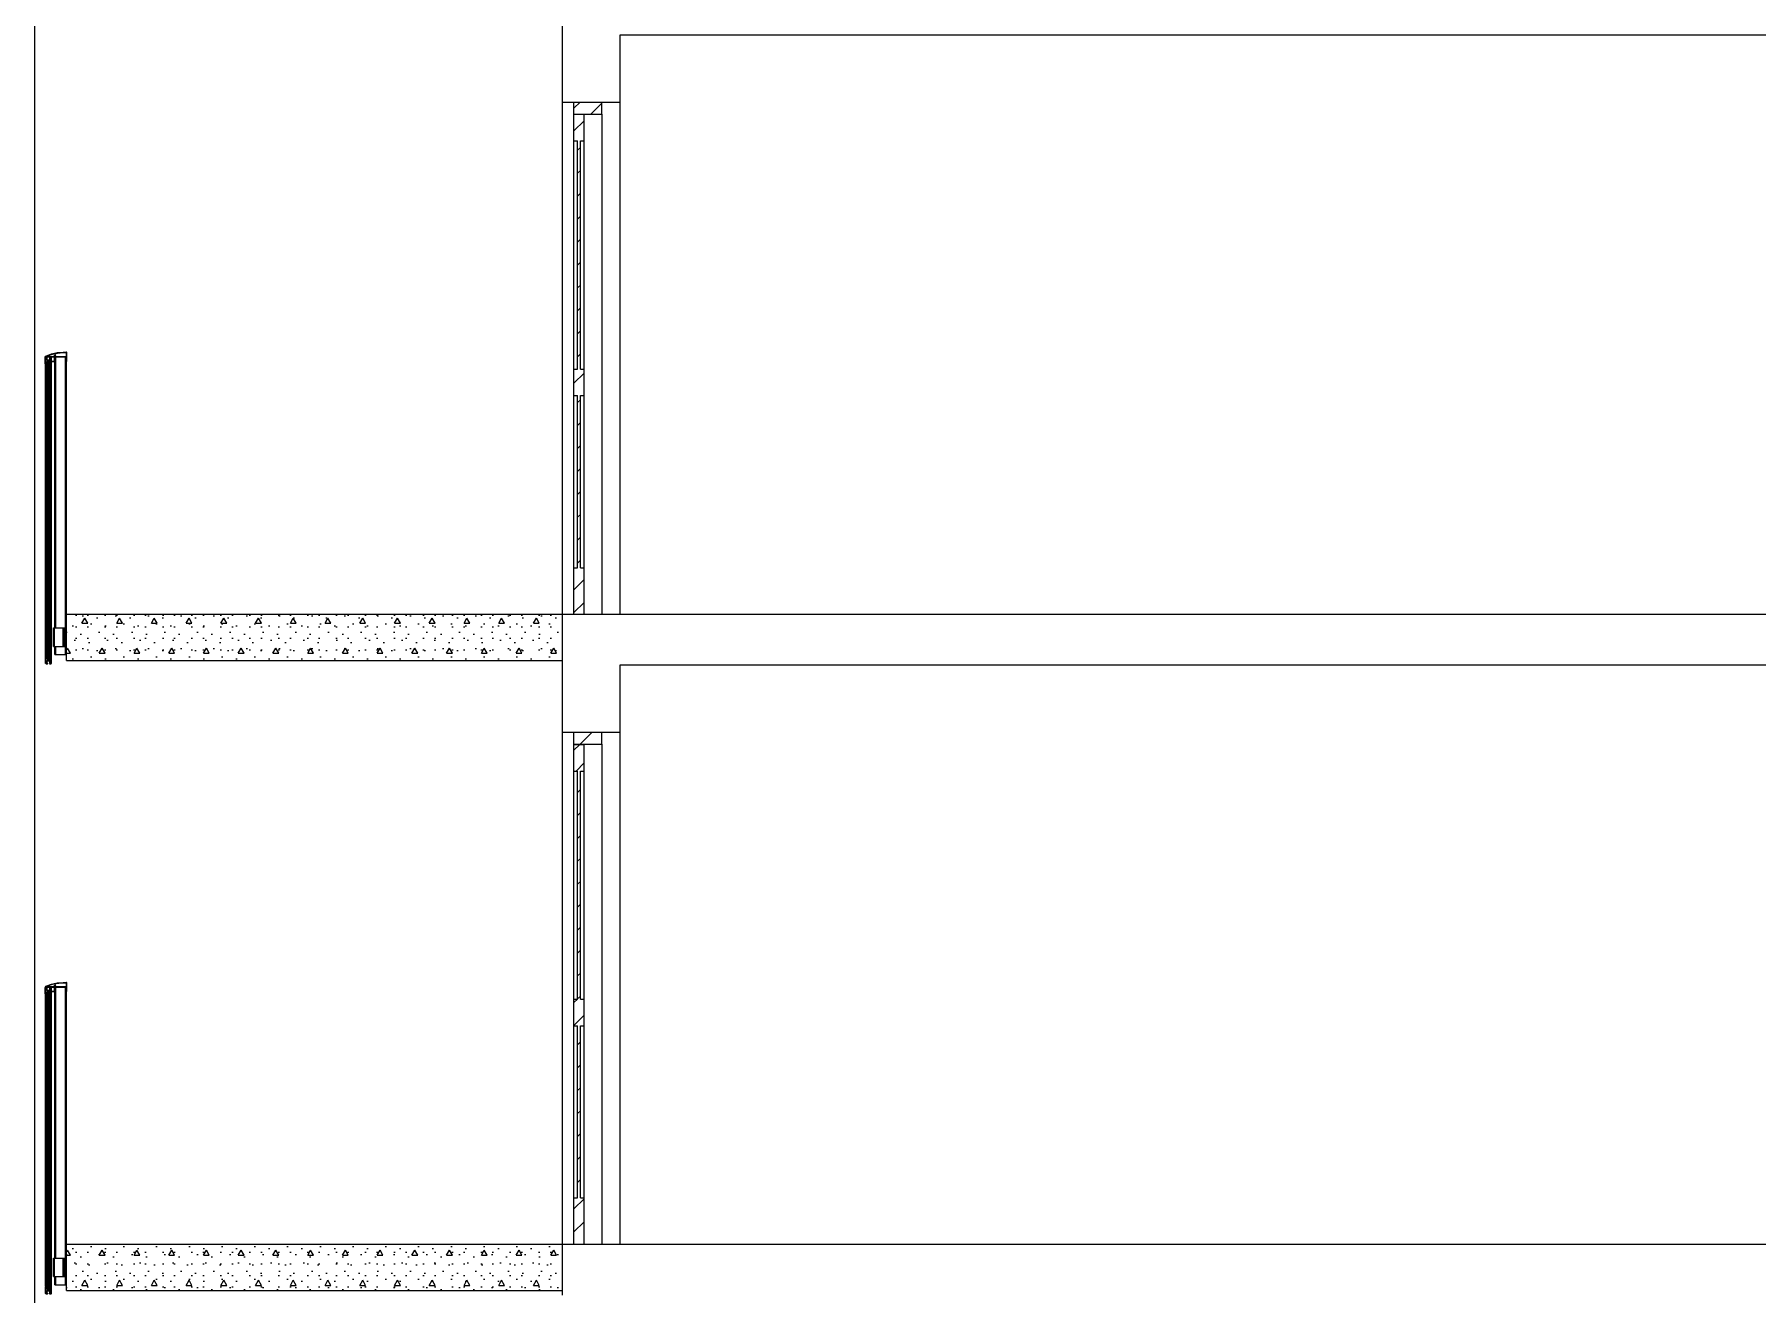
# Model space of a CAD drawing. Header units: millimetres. Extents: x 15 to 2176, y 3 to 641.
# Drawn here: x 670.2 to 819, y 307.3 to 416.1 of the extents above; entities that cross this region are included whole.
import ezdxf
from ezdxf.xclip import XClip

# ---------------------------------------------------------------- set-up
doc = ezdxf.new("R2010")
doc.units = ezdxf.units.MM
doc.header["$MEASUREMENT"] = 0
doc.header["$XCLIPFRAME"] = 0
for name, color, linetype in [('A--------P-', 7, 'Continuous'), ('A-01SC-----', 7, 'Continuous'), ('A-01SC-----Ytterväggar2', 7, 'Continuous'), ('A-01SF-----', 7, 'Continuous'), ('A-01SJ-----', 1, 'Continuous')]:
    doc.layers.add(name, color=color, linetype=linetype)
pattern_1 = [(0, (963.7575, 92.474), (0, 5.19615), [0.5, -2.5]), (0, (965.2575, 95.072), (0, 5.19615), [0.5, -2.5]), (60, (963.7575, 92.474), (-4.5, 2.598076), [0.5, -2.5]), (60, (966.7575, 92.474), (-4.5, 2.598076), [0.5, -2.5]), (120, (964.2575, 92.474), (4.5, 2.598076), [0.5, -2.5]), (120, (967.2575, 92.474), (4.5, 2.598076), [0.5, -2.5]), (0, (963.7575, 92.9741), (0, 1), [0, -1, 0, -1.5]), (45, (964.2575, 92.9741), (-0.7071068, 0.7071068), [0, -0.75, 0, -1.25])]
pattern_2 = [(45, (963.7575, 92.4741), (-0.9899495, 0.9899495), [])]

# ---------------------------------------------------------------- blocks, each defined once
blk = doc.blocks.new('Drawing_2_2', base_point=(803.38, 329.56))
at = {"layer": 'A-01SC-----', "linetype": 'Continuous'}
h = blk.add_hatch(dxfattribs=at)
h.set_pattern_fill('BRANDSÄKRARE_0002', color=256, style=0, pattern_type=2)
h.set_pattern_definition(pattern_2)
h.paths.add_polyline_path([(716.76, 409.23), (719.16, 409.23), (719.16, 410.27), (716.76, 410.27)])
h = blk.add_hatch(dxfattribs=at)
h.set_pattern_fill('BRANDSÄKRARE_0002', color=256, style=0, pattern_type=2)
h.set_pattern_definition(pattern_2)
h.paths.add_polyline_path([(716.76, 406.91), (717.64, 406.91), (717.64, 409.21), (716.76, 409.21)])
h = blk.add_hatch(dxfattribs=at)
h.set_pattern_fill('BRANDSÄKRARE_0002', color=256, style=0, pattern_type=2)
h.set_pattern_definition(pattern_2)
h.paths.add_polyline_path([(717.07, 387.22), (717.32, 387.22), (717.32, 406.91), (717.07, 406.91)])
h = blk.add_hatch(dxfattribs=at)
h.set_pattern_fill('BRANDSÄKRARE_0002', color=256, style=0, pattern_type=2)
h.set_pattern_definition(pattern_2)
h.paths.add_polyline_path([(716.76, 384.92), (717.64, 384.92), (717.64, 387.22), (716.76, 387.22)])
h = blk.add_hatch(dxfattribs=at)
h.set_pattern_fill('BRANDSÄKRARE_0002', color=256, style=0, pattern_type=2)
h.set_pattern_definition(pattern_2)
h.paths.add_polyline_path([(717.07, 370.07), (717.32, 370.07), (717.32, 384.92), (717.07, 384.92)])
h = blk.add_hatch(dxfattribs=at)
h.set_pattern_fill('BRANDSÄKRARE_0002', color=256, style=0, pattern_type=2)
h.set_pattern_definition(pattern_2)
h.paths.add_polyline_path([(716.76, 366.07), (717.64, 366.07), (717.64, 370.07), (716.76, 370.07)])
h = blk.add_hatch(dxfattribs=at)
h.set_pattern_fill('BRANDSÄKRARE_0002', color=256, style=0, pattern_type=2)
h.set_pattern_definition(pattern_2)
h.paths.add_polyline_path([(716.76, 354.83), (719.16, 354.83), (719.16, 355.87), (716.76, 355.87)])
h = blk.add_hatch(dxfattribs=at)
h.set_pattern_fill('BRANDSÄKRARE_0002', color=256, style=0, pattern_type=2)
h.set_pattern_definition(pattern_2)
h.paths.add_polyline_path([(716.76, 352.51), (717.64, 352.51), (717.64, 354.81), (716.76, 354.81)])
h = blk.add_hatch(dxfattribs=at)
h.set_pattern_fill('BRANDSÄKRARE_0002', color=256, style=0, pattern_type=2)
h.set_pattern_definition(pattern_2)
h.paths.add_polyline_path([(717.07, 332.82), (717.32, 332.82), (717.32, 352.51), (717.07, 352.51)])
h = blk.add_hatch(dxfattribs=at)
h.set_pattern_fill('BRANDSÄKRARE_0002', color=256, style=0, pattern_type=2)
h.set_pattern_definition(pattern_2)
h.paths.add_polyline_path([(716.76, 330.52), (717.64, 330.52), (717.64, 332.82), (716.76, 332.82)])
h = blk.add_hatch(dxfattribs=at)
h.set_pattern_fill('BRANDSÄKRARE_0002', color=256, style=0, pattern_type=2)
h.set_pattern_definition(pattern_2)
h.paths.add_polyline_path([(717.07, 315.67), (717.32, 315.67), (717.32, 330.52), (717.07, 330.52)])
h = blk.add_hatch(dxfattribs=at)
h.set_pattern_fill('BRANDSÄKRARE_0002', color=256, style=0, pattern_type=2)
h.set_pattern_definition(pattern_2)
h.paths.add_polyline_path([(716.76, 311.67), (717.64, 311.67), (717.64, 315.67), (716.76, 315.67)])
at = {"layer": 'A-01SJ-----', "linetype": 'Continuous'}
for points in [[(671.44, 362.27), (671.44, 387.77), (671.31, 387.77), (671.31, 362.27)], [(671.44, 307.87), (671.44, 333.37), (671.31, 333.37), (671.31, 307.87)]]:
    blk.add_hatch(color=256, dxfattribs=at).paths.add_polyline_path(points)
h = blk.add_hatch(dxfattribs=at)
h.set_pattern_fill('BETONG__STD__0002', color=256, style=0, pattern_type=2)
h.set_pattern_definition(pattern_1)
h.paths.add_polyline_path([(672.92, 362.07), (715.76, 362.07), (715.76, 366.07), (672.92, 366.07)])
h = blk.add_hatch(dxfattribs=at)
h.set_pattern_fill('BETONG__STD__0002', color=256, style=0, pattern_type=2)
h.set_pattern_definition(pattern_1)
h.paths.add_polyline_path([(672.92, 307.67), (715.76, 307.67), (715.76, 311.67), (672.92, 311.67)])
at = {"layer": 'A-01SC-----'}
for p, q in [((715.76, 410.27), (715.76, 416.07)), ((720.76, 410.27), (720.76, 416.07)), ((715.76, 366.07), (715.76, 410.27)), ((715.76, 410.27), (716.76, 410.27)), ((716.76, 410.27), (719.16, 410.27)), ((716.76, 409.23), (716.76, 410.27)), ((716.76, 410.27), (720.76, 410.27)), ((719.16, 409.23), (719.16, 410.27)), ((720.76, 366.07), (720.76, 410.27)), ((716.76, 409.23), (716.76, 409.21)), ((716.76, 409.23), (719.16, 409.23)), ((716.76, 409.21), (717.64, 409.21)), ((716.76, 406.91), (716.76, 409.21)), ((717.64, 406.91), (717.64, 409.21)), ((719.16, 409.23), (719.16, 366.07)), ((716.76, 387.22), (716.76, 406.91)), ((716.76, 406.91), (717.07, 406.91)), ((717.07, 387.22), (717.07, 406.91)), ((717.32, 387.22), (717.32, 406.91)), ((717.32, 406.91), (717.64, 406.91)), ((717.64, 387.22), (717.64, 406.91)), ((716.76, 387.22), (717.07, 387.22)), ((716.76, 384.92), (716.76, 387.22)), ((717.32, 387.22), (717.64, 387.22)), ((717.64, 384.92), (717.64, 387.22)), ((716.76, 370.07), (716.76, 384.92)), ((716.76, 384.92), (717.07, 384.92)), ((717.07, 370.07), (717.07, 384.92)), ((717.32, 384.92), (717.64, 384.92)), ((717.32, 370.07), (717.32, 384.92)), ((717.64, 370.07), (717.64, 384.92)), ((716.76, 370.07), (717.07, 370.07)), ((716.76, 366.07), (716.76, 370.07)), ((717.32, 370.07), (717.64, 370.07)), ((717.64, 366.07), (717.64, 370.07)), ((716.76, 366.07), (717.64, 366.07)), ((715.76, 355.87), (715.76, 361.67)), ((720.76, 355.87), (720.76, 361.67)), ((715.76, 311.67), (715.76, 355.87)), ((715.76, 355.87), (716.76, 355.87)), ((716.76, 355.87), (719.16, 355.87)), ((716.76, 354.83), (716.76, 355.87)), ((716.76, 355.87), (720.76, 355.87)), ((719.16, 354.83), (719.16, 355.87)), ((720.76, 311.67), (720.76, 355.87)), ((716.76, 354.83), (716.76, 354.81)), ((716.76, 354.83), (719.16, 354.83)), ((716.76, 354.81), (717.64, 354.81)), ((716.76, 352.51), (716.76, 354.81)), ((717.64, 352.51), (717.64, 354.81)), ((719.16, 354.83), (719.16, 311.67)), ((716.76, 332.82), (716.76, 352.51)), ((716.76, 352.51), (717.07, 352.51)), ((717.07, 332.82), (717.07, 352.51)), ((717.32, 332.82), (717.32, 352.51)), ((717.32, 352.51), (717.64, 352.51)), ((717.64, 332.82), (717.64, 352.51)), ((716.76, 332.82), (717.07, 332.82)), ((716.76, 330.52), (716.76, 332.82)), ((717.32, 332.82), (717.64, 332.82)), ((717.64, 330.52), (717.64, 332.82)), ((716.76, 315.67), (716.76, 330.52)), ((716.76, 330.52), (717.07, 330.52)), ((717.07, 315.67), (717.07, 330.52)), ((717.32, 315.67), (717.32, 330.52)), ((717.32, 330.52), (717.64, 330.52)), ((717.64, 315.67), (717.64, 330.52)), ((716.76, 315.67), (717.07, 315.67)), ((716.76, 311.67), (716.76, 315.67)), ((717.32, 315.67), (717.64, 315.67)), ((717.64, 311.67), (717.64, 315.67)), ((716.76, 311.67), (717.64, 311.67))]:
    blk.add_line(p, q, dxfattribs=at)
at = {"layer": 'A-01SC-----Ytterväggar2'}
for p, q in [((670.16, 420.47), (670.16, 366.07)), ((670.16, 366.07), (670.16, 311.67)), ((670.16, 311.67), (670.16, 257.27))]:
    blk.add_line(p, q, dxfattribs=at)
at = {"layer": 'A-01SF-----'}
for p, q in [((715.76, 416.07), (715.76, 420.47)), ((720.76, 416.07), (851.9, 416.07)), ((715.76, 366.07), (851.9, 366.07)), ((715.76, 361.67), (715.76, 366.07)), ((720.76, 361.67), (851.9, 361.67)), ((715.76, 311.67), (851.9, 311.67)), ((715.76, 307.27), (715.76, 311.67))]:
    blk.add_line(p, q, dxfattribs=at)
at = {"layer": 'A-01SJ-----'}
for p, q in [((671.14, 388.33), (671.62, 388.52)), ((671.22, 388.33), (671.9, 388.56)), ((671.62, 388.52), (672.12, 388.64)), ((671.9, 388.56), (672.63, 388.64)), ((671.9, 388.45), (671.91, 388.45)), ((671.91, 388.45), (671.98, 388.45)), ((671.99, 388.45), (671.98, 388.45)), ((671.99, 388.44), (671.99, 388.45)), ((672.12, 388.64), (672.63, 388.67)), ((672.63, 388.67), (672.92, 388.67)), ((672.63, 388.64), (672.91, 388.64)), ((672.92, 388.63), (672.91, 388.64)), ((672.95, 388.66), (672.92, 388.67)), ((672.93, 388.62), (672.92, 388.63)), ((672.93, 388.31), (672.93, 388.62)), ((672.96, 388.63), (672.95, 388.66)), ((672.96, 387.88), (672.96, 388.63)), ((671.09, 388.24), (671.14, 388.33)), ((671.09, 387.67), (671.09, 388.24)), ((671.09, 387.66), (671.09, 387.67)), ((671.11, 387.66), (671.09, 387.66)), ((671.11, 387.66), (671.12, 387.66)), ((671.12, 388.26), (671.13, 388.27)), ((671.12, 388.23), (671.14, 388.26)), ((671.12, 388.23), (671.12, 388.26)), ((671.12, 387.61), (671.12, 387.67)), ((671.12, 387.66), (671.12, 387.67)), ((671.14, 387.59), (671.12, 387.61)), ((671.12, 387.57), (671.15, 387.57)), ((671.12, 362.47), (671.12, 387.57)), ((671.13, 388.27), (671.13, 388.27)), ((671.13, 388.27), (671.16, 388.27)), ((671.14, 388.26), (671.16, 388.27)), ((671.16, 387.57), (671.14, 387.59)), ((671.15, 388.23), (671.16, 388.24)), ((671.15, 387.61), (671.15, 388.23)), ((671.16, 387.61), (671.15, 387.61)), ((671.15, 387.57), (671.16, 387.57)), ((671.15, 362.47), (671.15, 387.57)), ((671.16, 388.24), (671.16, 388.24)), ((671.16, 388.24), (671.22, 388.24)), ((671.16, 387.6), (671.16, 387.61)), ((671.16, 387.6), (671.22, 387.6)), ((671.16, 387.57), (671.23, 387.57)), ((671.16, 387.57), (671.16, 387.57)), ((671.16, 362.47), (671.16, 387.57)), ((671.21, 388.32), (671.22, 388.33)), ((671.21, 388.31), (671.21, 388.32)), ((671.22, 388.31), (671.21, 388.31)), ((671.22, 388.31), (671.87, 388.31)), ((671.22, 388.24), (671.22, 388.24)), ((671.22, 387.6), (671.23, 387.61)), ((671.22, 362.47), (671.22, 387.57)), ((671.23, 388.23), (671.23, 388.24)), ((671.23, 387.99), (671.23, 388.23)), ((671.24, 387.99), (671.23, 387.99)), ((671.23, 387.85), (671.24, 387.86)), ((671.23, 387.61), (671.23, 387.85)), ((671.23, 387.61), (671.23, 387.61)), ((671.23, 362.47), (671.23, 387.57)), ((671.24, 387.98), (671.24, 387.99)), ((671.24, 387.99), (671.28, 387.98)), ((671.24, 387.86), (671.28, 387.86)), ((671.24, 387.86), (671.24, 387.86)), ((671.26, 388.23), (671.27, 388.24)), ((671.26, 388.02), (671.26, 388.23)), ((671.27, 388.02), (671.26, 388.02)), ((671.26, 387.82), (671.27, 387.83)), ((671.26, 387.61), (671.26, 387.82)), ((671.27, 387.61), (671.26, 387.61)), ((671.26, 387.57), (671.28, 387.57)), ((671.26, 362.47), (671.26, 387.57)), ((671.27, 388.24), (671.27, 388.24)), ((671.27, 388.24), (671.28, 388.24)), ((671.27, 388.01), (671.27, 388.02)), ((671.27, 388.01), (671.47, 388.01)), ((671.27, 387.83), (671.27, 387.83)), ((671.27, 387.83), (671.47, 387.83)), ((671.28, 387.6), (671.27, 387.61)), ((671.27, 362.47), (671.27, 387.57)), ((671.29, 388.27), (671.28, 388.27)), ((671.28, 388.27), (671.47, 388.27)), ((671.28, 388.24), (671.29, 388.25)), ((671.29, 387.98), (671.28, 387.98)), ((671.28, 387.86), (671.29, 387.87)), ((671.29, 387.59), (671.28, 387.6)), ((671.28, 387.6), (671.28, 387.6)), ((671.28, 387.57), (671.29, 387.58)), ((671.28, 387.57), (671.29, 387.57)), ((671.28, 362.47), (671.28, 387.57)), ((671.29, 388.26), (671.29, 388.27)), ((671.29, 388.25), (671.29, 388.26)), ((671.29, 388.25), (671.29, 388.25)), ((671.3, 387.97), (671.29, 387.98)), ((671.29, 387.87), (671.3, 387.88)), ((671.29, 387.58), (671.29, 387.59)), ((671.29, 387.58), (671.29, 387.58)), ((671.29, 387.57), (671.29, 387.57)), ((671.29, 362.47), (671.29, 387.57)), ((671.29, 387.57), (671.31, 387.57)), ((671.3, 387.96), (671.3, 387.97)), ((671.3, 387.89), (671.3, 387.96)), ((671.3, 387.88), (671.3, 387.89)), ((671.31, 387.77), (671.44, 387.77)), ((671.31, 362.27), (671.31, 387.77)), ((671.33, 387.93), (671.35, 387.96)), ((671.34, 387.93), (671.33, 387.93)), ((671.33, 387.92), (671.34, 387.92)), ((671.35, 387.89), (671.33, 387.92)), ((671.34, 387.92), (671.34, 387.93)), ((671.34, 387.92), (671.34, 387.92)), ((671.35, 387.96), (671.39, 387.96)), ((671.39, 387.89), (671.35, 387.89)), ((671.39, 387.96), (671.39, 387.96)), ((671.39, 387.96), (671.39, 387.96)), ((671.39, 387.96), (671.39, 387.95)), ((671.39, 387.95), (671.4, 387.95)), ((671.4, 387.9), (671.39, 387.89)), ((671.39, 387.89), (671.39, 387.89)), ((671.42, 387.95), (671.4, 387.95)), ((671.4, 387.89), (671.42, 387.9)), ((671.4, 387.89), (671.4, 387.9)), ((671.42, 387.95), (671.43, 387.96)), ((671.43, 387.89), (671.42, 387.9)), ((671.43, 387.97), (671.43, 387.98)), ((671.43, 387.98), (671.44, 387.98)), ((671.43, 387.96), (671.43, 387.97)), ((671.43, 387.88), (671.43, 387.89)), ((671.43, 387.87), (671.43, 387.88)), ((671.44, 387.86), (671.43, 387.87)), ((671.44, 387.98), (671.5, 387.98)), ((671.44, 387.86), (671.5, 387.86)), ((671.44, 362.27), (671.44, 387.77)), ((671.44, 387.57), (671.46, 387.57)), ((671.46, 388.27), (671.47, 388.27)), ((671.46, 388.26), (671.46, 388.27)), ((671.46, 388.25), (671.46, 388.26)), ((671.46, 388.25), (671.46, 388.25)), ((671.47, 388.24), (671.46, 388.25)), ((671.46, 388.25), (671.47, 388.24)), ((671.46, 387.6), (671.47, 387.6)), ((671.46, 387.59), (671.46, 387.6)), ((671.46, 387.58), (671.46, 387.59)), ((671.46, 387.58), (671.46, 387.58)), ((671.47, 387.57), (671.46, 387.58)), ((671.46, 387.58), (671.48, 387.57)), ((671.46, 387.57), (671.46, 387.57)), ((671.46, 387.57), (671.47, 387.57)), ((671.46, 362.47), (671.46, 387.57)), ((671.47, 388.01), (671.48, 388.02)), ((671.47, 387.83), (671.47, 387.83)), ((671.47, 387.6), (671.48, 387.61)), ((671.47, 387.6), (671.47, 387.6)), ((671.47, 362.47), (671.47, 387.57)), ((671.47, 362.47), (671.47, 387.57)), ((671.48, 388.23), (671.48, 388.24)), ((671.48, 388.02), (671.48, 388.23)), ((671.48, 388.02), (671.48, 388.02)), ((671.48, 387.82), (671.48, 387.83)), ((671.48, 387.61), (671.48, 387.82)), ((671.48, 387.61), (671.48, 387.61)), ((671.48, 362.47), (671.48, 387.57)), ((671.5, 387.98), (671.51, 387.99)), ((671.51, 387.86), (671.5, 387.86)), ((671.51, 388.23), (671.52, 388.24)), ((671.51, 387.99), (671.51, 388.23)), ((671.51, 387.99), (671.51, 387.99)), ((671.51, 387.85), (671.51, 387.86)), ((671.51, 387.61), (671.51, 387.85)), ((671.52, 387.61), (671.51, 387.61)), ((671.51, 387.57), (671.58, 387.57)), ((671.51, 362.47), (671.51, 387.57)), ((671.52, 388.24), (671.52, 388.24)), ((671.52, 388.24), (671.58, 388.24)), ((671.52, 387.6), (671.52, 387.61)), ((671.52, 387.6), (671.58, 387.6)), ((671.52, 362.47), (671.52, 387.57)), ((671.61, 388.26), (671.58, 388.27)), ((671.58, 388.27), (671.86, 388.27)), ((671.58, 388.24), (671.58, 388.24)), ((671.58, 387.6), (671.59, 387.61)), ((671.58, 387.57), (671.61, 387.59)), ((671.58, 387.57), (671.59, 387.57)), ((671.58, 362.47), (671.58, 387.57)), ((671.59, 388.23), (671.59, 388.24)), ((671.59, 387.61), (671.59, 388.23)), ((671.59, 387.61), (671.59, 387.61)), ((671.59, 387.57), (671.59, 387.57)), ((671.59, 387.57), (671.62, 387.57)), ((671.59, 362.47), (671.59, 387.57)), ((671.62, 388.23), (671.61, 388.26)), ((671.61, 387.59), (671.62, 387.61)), ((671.62, 387.61), (671.62, 388.23)), ((671.62, 362.47), (671.62, 387.57)), ((671.63, 387.9), (671.64, 387.9)), ((671.63, 387.88), (671.63, 387.9)), ((671.64, 387.88), (671.63, 387.88)), ((671.64, 387.91), (671.87, 387.91)), ((671.64, 387.9), (671.64, 387.91)), ((671.64, 387.87), (671.64, 387.88)), ((671.64, 387.88), (671.88, 387.87)), ((671.88, 388.27), (671.86, 388.27)), ((671.87, 388.31), (671.89, 388.32)), ((671.87, 387.91), (671.88, 387.91)), ((671.88, 388.25), (671.88, 388.27)), ((671.88, 387.92), (671.88, 388.25)), ((671.88, 387.91), (671.88, 387.92)), ((671.88, 387.87), (671.91, 387.89)), ((671.89, 388.43), (671.9, 388.45)), ((671.89, 388.33), (671.89, 388.43)), ((671.89, 388.32), (671.89, 388.33)), ((671.91, 387.89), (671.92, 387.91)), ((671.92, 388.26), (671.92, 388.27)), ((671.92, 388.27), (671.93, 388.27)), ((671.92, 388.27), (671.95, 388.27)), ((671.92, 364.87), (671.92, 388.27)), ((671.92, 387.91), (671.92, 388.26)), ((671.93, 388.41), (671.94, 388.42)), ((671.93, 388.32), (671.93, 388.41)), ((671.93, 388.41), (671.93, 388.41)), ((671.93, 388.31), (671.93, 388.32)), ((671.94, 388.31), (671.93, 388.31)), ((671.93, 388.27), (672.92, 388.27)), ((671.94, 388.42), (671.98, 388.42)), ((671.94, 388.31), (672.93, 388.31)), ((671.95, 388.27), (672, 388.27)), ((671.98, 388.42), (671.99, 388.42)), ((671.99, 388.43), (671.99, 388.44)), ((671.99, 388.42), (671.99, 388.43)), ((672, 388.27), (672.84, 388.27)), ((672, 364.87), (672, 388.27)), ((672.84, 388.27), (672.9, 388.27)), ((672.84, 364.87), (672.84, 388.27)), ((672.9, 388.27), (672.92, 388.27)), ((672.92, 388.27), (672.92, 388.27)), ((672.92, 362.57), (672.92, 388.27)), ((672.93, 388.26), (672.93, 388.27)), ((672.93, 387.87), (672.93, 388.26)), ((672.93, 387.87), (672.95, 387.87)), ((672.95, 387.87), (672.96, 387.88)), ((672.96, 387.88), (672.96, 387.88)), ((671.92, 366.27), (671.9, 366.27)), ((671.9, 366.27), (671.92, 366.27)), ((671.92, 366.27), (671.92, 366.25)), ((671.8, 364.87), (671.83, 364.87)), ((671.8, 363.27), (671.8, 364.87)), ((671.83, 364.87), (671.9, 364.87)), ((671.9, 364.87), (672.64, 364.87)), ((671.9, 363.27), (671.9, 364.87)), ((672.64, 364.87), (672.69, 364.87)), ((672.64, 363.27), (672.64, 364.87)), ((672.69, 364.87), (672.7, 364.87)), ((672.7, 364.87), (672.72, 364.87)), ((672.7, 363.27), (672.7, 364.87)), ((672.72, 364.87), (672.76, 364.87)), ((672.76, 364.87), (672.86, 364.87)), ((672.76, 363.27), (672.76, 364.87)), ((672.86, 364.87), (672.88, 364.87)), ((672.86, 363.27), (672.86, 364.87)), ((672.88, 364.87), (672.88, 364.87)), ((672.88, 363.27), (672.88, 364.87)), ((672.92, 366.07), (715.76, 366.07)), ((672.92, 362.07), (672.92, 366.07)), ((715.76, 362.07), (715.76, 366.07)), ((671.8, 363.27), (671.83, 363.27)), ((671.83, 363.27), (671.9, 363.27)), ((671.9, 363.27), (672.64, 363.27)), ((671.92, 362.57), (671.92, 363.27)), ((672, 362.57), (672, 363.27)), ((672.64, 363.27), (672.69, 363.27)), ((672.69, 363.27), (672.7, 363.27)), ((672.7, 363.27), (672.72, 363.27)), ((672.72, 363.27), (672.76, 363.27)), ((672.76, 363.27), (672.86, 363.27)), ((672.84, 362.57), (672.84, 363.27)), ((672.86, 363.27), (672.88, 363.27)), ((672.88, 363.27), (672.88, 363.27)), ((671.12, 362.47), (671.15, 362.47)), ((671.12, 362.43), (671.14, 362.46)), ((671.12, 361.87), (671.12, 362.43)), ((671.12, 361.81), (671.12, 361.87)), ((671.14, 361.79), (671.12, 361.81)), ((671.14, 362.46), (671.16, 362.47)), ((671.16, 361.77), (671.14, 361.79)), ((671.15, 362.47), (671.16, 362.47)), ((671.15, 362.43), (671.16, 362.44)), ((671.15, 361.81), (671.15, 362.43)), ((671.16, 361.81), (671.15, 361.81)), ((671.16, 362.47), (671.23, 362.47)), ((671.16, 362.47), (671.16, 362.47)), ((671.16, 362.44), (671.16, 362.44)), ((671.16, 362.44), (671.22, 362.44)), ((671.16, 361.8), (671.16, 361.81)), ((671.16, 361.8), (671.22, 361.8)), ((671.16, 361.77), (671.28, 361.77)), ((671.22, 362.44), (671.22, 362.44)), ((671.22, 361.8), (671.23, 361.81)), ((671.23, 362.43), (671.23, 362.44)), ((671.23, 362.19), (671.23, 362.43)), ((671.24, 362.19), (671.23, 362.19)), ((671.23, 362.05), (671.24, 362.06)), ((671.23, 361.81), (671.23, 362.05)), ((671.23, 361.81), (671.23, 361.81)), ((671.24, 362.18), (671.24, 362.19)), ((671.24, 362.19), (671.28, 362.18)), ((671.24, 362.06), (671.28, 362.06)), ((671.24, 362.06), (671.24, 362.06)), ((671.26, 362.47), (671.28, 362.47)), ((671.26, 362.43), (671.27, 362.44)), ((671.26, 362.22), (671.26, 362.43)), ((671.27, 362.22), (671.26, 362.22)), ((671.26, 362.02), (671.27, 362.03)), ((671.26, 361.81), (671.26, 362.02)), ((671.27, 361.81), (671.26, 361.81)), ((671.27, 362.44), (671.27, 362.44)), ((671.27, 362.44), (671.28, 362.44)), ((671.27, 362.21), (671.27, 362.22)), ((671.27, 362.21), (671.47, 362.21)), ((671.27, 362.03), (671.27, 362.03)), ((671.27, 362.03), (671.47, 362.03)), ((671.28, 361.8), (671.27, 361.81)), ((671.29, 362.47), (671.28, 362.47)), ((671.28, 362.47), (671.29, 362.47)), ((671.28, 362.44), (671.29, 362.45)), ((671.29, 362.18), (671.28, 362.18)), ((671.28, 362.06), (671.29, 362.07)), ((671.29, 361.79), (671.28, 361.8)), ((671.28, 361.8), (671.28, 361.8)), ((671.28, 361.77), (671.29, 361.78)), ((671.29, 362.46), (671.29, 362.47)), ((671.29, 362.47), (671.29, 362.47)), ((671.29, 362.47), (671.31, 362.47)), ((671.29, 362.45), (671.29, 362.46)), ((671.29, 362.45), (671.29, 362.45)), ((671.3, 362.17), (671.29, 362.18)), ((671.29, 362.07), (671.3, 362.08)), ((671.29, 361.78), (671.29, 361.78)), ((671.3, 362.16), (671.3, 362.17)), ((671.3, 362.09), (671.3, 362.16)), ((671.3, 362.08), (671.3, 362.09)), ((671.31, 362.27), (671.44, 362.27)), ((671.33, 362.13), (671.35, 362.16)), ((671.34, 362.13), (671.33, 362.13)), ((671.35, 362.09), (671.33, 362.12)), ((671.33, 362.12), (671.34, 362.12)), ((671.34, 362.12), (671.34, 362.13)), ((671.34, 362.12), (671.34, 362.12)), ((671.35, 362.16), (671.39, 362.16)), ((671.39, 362.09), (671.35, 362.09)), ((671.39, 362.16), (671.39, 362.16)), ((671.39, 362.16), (671.39, 362.16)), ((671.39, 362.16), (671.39, 362.15)), ((671.39, 362.15), (671.4, 362.15)), ((671.4, 362.1), (671.39, 362.09)), ((671.39, 362.09), (671.39, 362.09)), ((671.42, 362.15), (671.4, 362.15)), ((671.4, 362.09), (671.42, 362.1)), ((671.4, 362.09), (671.4, 362.1)), ((671.42, 362.15), (671.43, 362.16)), ((671.43, 362.09), (671.42, 362.1)), ((671.43, 362.17), (671.43, 362.18)), ((671.43, 362.18), (671.44, 362.18)), ((671.43, 362.16), (671.43, 362.17)), ((671.43, 362.08), (671.43, 362.09)), ((671.43, 362.07), (671.43, 362.08)), ((671.44, 362.06), (671.43, 362.07)), ((671.44, 362.47), (671.46, 362.47)), ((671.44, 362.18), (671.5, 362.18)), ((671.44, 362.06), (671.5, 362.06)), ((671.46, 362.47), (671.47, 362.47)), ((671.46, 362.46), (671.46, 362.47)), ((671.46, 362.47), (671.46, 362.47)), ((671.46, 362.47), (671.47, 362.47)), ((671.46, 362.45), (671.46, 362.46)), ((671.46, 362.45), (671.46, 362.45)), ((671.47, 362.44), (671.46, 362.45)), ((671.46, 362.45), (671.47, 362.44)), ((671.46, 361.8), (671.47, 361.8)), ((671.46, 361.79), (671.46, 361.8)), ((671.46, 361.78), (671.46, 361.78)), ((671.47, 361.77), (671.46, 361.78)), ((671.46, 361.78), (671.58, 361.77)), ((671.47, 362.47), (671.48, 362.47)), ((671.47, 362.21), (671.48, 362.22)), ((671.47, 362.03), (671.47, 362.03)), ((671.47, 361.8), (671.48, 361.81)), ((671.47, 361.8), (671.47, 361.8)), ((671.48, 362.43), (671.48, 362.44)), ((671.48, 362.22), (671.48, 362.43)), ((671.48, 362.22), (671.48, 362.22)), ((671.48, 362.02), (671.48, 362.03)), ((671.48, 361.81), (671.48, 362.02)), ((671.48, 361.81), (671.48, 361.81)), ((671.5, 362.18), (671.51, 362.19)), ((671.51, 362.06), (671.5, 362.06)), ((671.51, 362.47), (671.58, 362.47)), ((671.51, 362.43), (671.52, 362.44)), ((671.51, 362.19), (671.51, 362.43)), ((671.51, 362.19), (671.51, 362.19)), ((671.51, 362.05), (671.51, 362.06)), ((671.51, 361.81), (671.51, 362.05)), ((671.52, 361.81), (671.51, 361.81)), ((671.52, 362.44), (671.52, 362.44)), ((671.52, 362.44), (671.58, 362.44)), ((671.52, 361.8), (671.52, 361.81)), ((671.52, 361.8), (671.58, 361.8)), ((671.61, 362.46), (671.58, 362.47)), ((671.58, 362.47), (671.59, 362.47)), ((671.59, 362.44), (671.58, 362.44)), ((671.58, 361.8), (671.59, 361.81)), ((671.58, 361.77), (671.61, 361.79)), ((671.59, 362.47), (671.59, 362.47)), ((671.59, 362.47), (671.62, 362.47)), ((671.59, 362.43), (671.59, 362.44)), ((671.59, 361.81), (671.59, 362.43)), ((671.59, 361.81), (671.59, 361.81)), ((671.62, 362.43), (671.61, 362.46)), ((671.61, 361.79), (671.62, 361.81)), ((671.62, 361.81), (671.62, 362.43)), ((671.92, 362.57), (671.95, 362.57)), ((671.95, 362.57), (672, 362.57)), ((672, 362.57), (672.84, 362.57)), ((672.84, 362.57), (672.9, 362.57)), ((672.9, 362.57), (672.92, 362.57)), ((672.92, 362.07), (715.76, 362.07)), ((671.09, 333.84), (671.14, 333.93)), ((671.09, 333.27), (671.09, 333.84)), ((671.12, 333.86), (671.13, 333.87)), ((671.12, 333.83), (671.14, 333.86)), ((671.12, 333.83), (671.12, 333.86)), ((671.13, 333.87), (671.13, 333.87)), ((671.13, 333.87), (671.16, 333.87)), ((671.14, 333.93), (671.62, 334.12)), ((671.14, 333.86), (671.16, 333.87)), ((671.15, 333.83), (671.16, 333.84)), ((671.15, 333.21), (671.15, 333.83)), ((671.16, 333.84), (671.16, 333.84)), ((671.16, 333.84), (671.22, 333.84)), ((671.21, 333.92), (671.22, 333.93)), ((671.21, 333.91), (671.21, 333.92)), ((671.22, 333.91), (671.21, 333.91)), ((671.22, 333.93), (671.9, 334.16)), ((671.22, 333.91), (671.87, 333.91)), ((671.22, 333.84), (671.22, 333.84)), ((671.23, 333.83), (671.23, 333.84)), ((671.23, 333.59), (671.23, 333.83)), ((671.24, 333.59), (671.23, 333.59)), ((671.23, 333.45), (671.24, 333.46)), ((671.23, 333.21), (671.23, 333.45)), ((671.24, 333.58), (671.24, 333.59)), ((671.24, 333.59), (671.28, 333.58)), ((671.24, 333.46), (671.28, 333.46)), ((671.24, 333.46), (671.24, 333.46)), ((671.26, 333.83), (671.27, 333.84)), ((671.26, 333.62), (671.26, 333.83)), ((671.27, 333.62), (671.26, 333.62)), ((671.26, 333.42), (671.27, 333.43)), ((671.26, 333.21), (671.26, 333.42)), ((671.27, 333.84), (671.27, 333.84)), ((671.27, 333.84), (671.28, 333.84)), ((671.27, 333.61), (671.27, 333.62)), ((671.27, 333.61), (671.47, 333.61)), ((671.27, 333.43), (671.27, 333.43)), ((671.27, 333.43), (671.47, 333.43)), ((671.29, 333.87), (671.28, 333.87)), ((671.28, 333.87), (671.47, 333.87)), ((671.28, 333.84), (671.29, 333.85)), ((671.29, 333.58), (671.28, 333.58)), ((671.28, 333.46), (671.29, 333.47)), ((671.29, 333.86), (671.29, 333.87)), ((671.29, 333.85), (671.29, 333.86)), ((671.29, 333.85), (671.29, 333.85)), ((671.3, 333.57), (671.29, 333.58)), ((671.29, 333.47), (671.3, 333.48)), ((671.3, 333.56), (671.3, 333.57)), ((671.3, 333.49), (671.3, 333.56)), ((671.3, 333.48), (671.3, 333.49)), ((671.33, 333.53), (671.35, 333.56)), ((671.34, 333.53), (671.33, 333.53)), ((671.33, 333.52), (671.34, 333.52)), ((671.35, 333.49), (671.33, 333.52)), ((671.34, 333.52), (671.34, 333.53)), ((671.34, 333.52), (671.34, 333.52)), ((671.35, 333.56), (671.39, 333.56)), ((671.39, 333.49), (671.35, 333.49)), ((671.39, 333.56), (671.39, 333.56)), ((671.39, 333.56), (671.39, 333.56)), ((671.39, 333.56), (671.39, 333.55)), ((671.39, 333.55), (671.4, 333.55)), ((671.4, 333.5), (671.39, 333.49)), ((671.39, 333.49), (671.39, 333.49)), ((671.42, 333.55), (671.4, 333.55)), ((671.4, 333.49), (671.42, 333.5)), ((671.4, 333.49), (671.4, 333.5)), ((671.42, 333.55), (671.43, 333.56)), ((671.43, 333.49), (671.42, 333.5)), ((671.43, 333.57), (671.43, 333.58)), ((671.43, 333.58), (671.44, 333.58)), ((671.43, 333.56), (671.43, 333.57)), ((671.43, 333.48), (671.43, 333.49)), ((671.43, 333.47), (671.43, 333.48)), ((671.44, 333.46), (671.43, 333.47)), ((671.44, 333.58), (671.5, 333.58)), ((671.44, 333.46), (671.5, 333.46)), ((671.46, 333.87), (671.47, 333.87)), ((671.46, 333.86), (671.46, 333.87)), ((671.46, 333.85), (671.46, 333.86)), ((671.46, 333.85), (671.46, 333.85)), ((671.47, 333.84), (671.46, 333.85)), ((671.46, 333.85), (671.47, 333.84)), ((671.47, 333.61), (671.48, 333.62)), ((671.47, 333.43), (671.47, 333.43)), ((671.48, 333.83), (671.48, 333.84)), ((671.48, 333.62), (671.48, 333.83)), ((671.48, 333.62), (671.48, 333.62)), ((671.48, 333.42), (671.48, 333.43)), ((671.48, 333.21), (671.48, 333.42)), ((671.5, 333.58), (671.51, 333.59)), ((671.51, 333.46), (671.5, 333.46)), ((671.51, 333.83), (671.52, 333.84)), ((671.51, 333.59), (671.51, 333.83)), ((671.51, 333.59), (671.51, 333.59)), ((671.51, 333.45), (671.51, 333.46)), ((671.51, 333.21), (671.51, 333.45)), ((671.52, 333.84), (671.52, 333.84)), ((671.52, 333.84), (671.58, 333.84)), ((671.61, 333.86), (671.58, 333.87)), ((671.58, 333.87), (671.86, 333.87)), ((671.58, 333.84), (671.58, 333.84)), ((671.59, 333.83), (671.59, 333.84)), ((671.59, 333.21), (671.59, 333.83)), ((671.62, 333.83), (671.61, 333.86)), ((671.62, 334.12), (672.12, 334.24)), ((671.62, 333.21), (671.62, 333.83)), ((671.63, 333.5), (671.64, 333.5)), ((671.63, 333.48), (671.63, 333.5)), ((671.64, 333.48), (671.63, 333.48)), ((671.64, 333.51), (671.87, 333.51)), ((671.64, 333.5), (671.64, 333.51)), ((671.64, 333.47), (671.64, 333.48)), ((671.64, 333.48), (671.88, 333.47)), ((671.88, 333.87), (671.86, 333.87)), ((671.87, 333.91), (671.89, 333.92)), ((671.87, 333.51), (671.88, 333.51)), ((671.88, 333.85), (671.88, 333.87)), ((671.88, 333.52), (671.88, 333.85)), ((671.88, 333.51), (671.88, 333.52)), ((671.88, 333.47), (671.91, 333.49)), ((671.89, 334.03), (671.9, 334.05)), ((671.89, 333.93), (671.89, 334.03)), ((671.89, 333.92), (671.89, 333.93)), ((671.9, 334.16), (672.63, 334.24)), ((671.9, 334.05), (671.91, 334.05)), ((671.91, 334.05), (671.98, 334.05)), ((671.91, 333.49), (671.92, 333.51)), ((671.92, 333.86), (671.92, 333.87)), ((671.92, 333.87), (671.93, 333.87)), ((671.92, 333.87), (671.95, 333.87)), ((671.92, 310.47), (671.92, 333.87)), ((671.92, 333.51), (671.92, 333.86)), ((671.93, 334.01), (671.94, 334.02)), ((671.93, 333.92), (671.93, 334.01)), ((671.93, 334.01), (671.93, 334.01)), ((671.93, 333.91), (671.93, 333.92)), ((671.94, 333.91), (671.93, 333.91)), ((671.93, 333.87), (672.92, 333.87)), ((671.94, 334.02), (671.98, 334.02)), ((671.94, 333.91), (672.93, 333.91)), ((671.95, 333.87), (672, 333.87)), ((671.99, 334.05), (671.98, 334.05)), ((671.98, 334.02), (671.99, 334.02)), ((671.99, 334.04), (671.99, 334.05)), ((671.99, 334.03), (671.99, 334.04)), ((671.99, 334.02), (671.99, 334.03)), ((672, 333.87), (672.84, 333.87)), ((672, 310.47), (672, 333.87)), ((672.12, 334.24), (672.63, 334.27)), ((672.63, 334.27), (672.92, 334.27)), ((672.63, 334.24), (672.91, 334.24)), ((672.84, 333.87), (672.9, 333.87)), ((672.84, 310.47), (672.84, 333.87)), ((672.9, 333.87), (672.92, 333.87)), ((672.92, 334.23), (672.91, 334.24)), ((672.95, 334.26), (672.92, 334.27)), ((672.93, 334.22), (672.92, 334.23)), ((672.92, 333.87), (672.92, 333.87)), ((672.92, 308.17), (672.92, 333.87)), ((672.93, 333.91), (672.93, 334.22)), ((672.93, 333.86), (672.93, 333.87)), ((672.93, 333.47), (672.93, 333.86)), ((672.93, 333.47), (672.95, 333.47)), ((672.96, 334.23), (672.95, 334.26)), ((672.95, 333.47), (672.96, 333.48)), ((672.96, 333.48), (672.96, 334.23)), ((672.96, 333.48), (672.96, 333.48)), ((671.09, 333.26), (671.09, 333.27)), ((671.11, 333.26), (671.09, 333.26)), ((671.11, 333.26), (671.12, 333.26)), ((671.12, 333.21), (671.12, 333.27)), ((671.12, 333.26), (671.12, 333.27)), ((671.14, 333.19), (671.12, 333.21)), ((671.12, 333.17), (671.15, 333.17)), ((671.12, 308.07), (671.12, 333.17)), ((671.16, 333.17), (671.14, 333.19)), ((671.16, 333.21), (671.15, 333.21)), ((671.15, 333.17), (671.16, 333.17)), ((671.15, 308.07), (671.15, 333.17)), ((671.16, 333.2), (671.16, 333.21)), ((671.16, 333.2), (671.22, 333.2)), ((671.16, 333.17), (671.23, 333.17)), ((671.16, 333.17), (671.16, 333.17)), ((671.16, 308.07), (671.16, 333.17)), ((671.22, 333.2), (671.23, 333.21)), ((671.22, 308.07), (671.22, 333.17)), ((671.23, 333.21), (671.23, 333.21)), ((671.23, 308.07), (671.23, 333.17)), ((671.27, 333.21), (671.26, 333.21)), ((671.26, 333.17), (671.28, 333.17)), ((671.26, 308.07), (671.26, 333.17)), ((671.28, 333.2), (671.27, 333.21)), ((671.27, 308.07), (671.27, 333.17)), ((671.29, 333.19), (671.28, 333.2)), ((671.28, 333.2), (671.28, 333.2)), ((671.28, 333.17), (671.29, 333.18)), ((671.28, 333.17), (671.29, 333.17)), ((671.28, 308.07), (671.28, 333.17)), ((671.29, 333.18), (671.29, 333.19)), ((671.29, 333.18), (671.29, 333.18)), ((671.29, 333.17), (671.29, 333.17)), ((671.29, 308.07), (671.29, 333.17)), ((671.29, 333.17), (671.31, 333.17)), ((671.31, 333.37), (671.44, 333.37)), ((671.31, 307.87), (671.31, 333.37)), ((671.44, 307.87), (671.44, 333.37)), ((671.44, 333.17), (671.46, 333.17)), ((671.46, 333.2), (671.47, 333.2)), ((671.46, 333.19), (671.46, 333.2)), ((671.46, 333.18), (671.46, 333.19)), ((671.46, 333.18), (671.46, 333.18)), ((671.47, 333.17), (671.46, 333.18)), ((671.46, 333.18), (671.48, 333.17)), ((671.46, 333.17), (671.46, 333.17)), ((671.46, 333.17), (671.47, 333.17)), ((671.46, 308.07), (671.46, 333.17)), ((671.47, 333.2), (671.48, 333.21)), ((671.47, 333.2), (671.47, 333.2)), ((671.47, 308.07), (671.47, 333.17)), ((671.47, 308.07), (671.47, 333.17)), ((671.48, 333.21), (671.48, 333.21)), ((671.48, 308.07), (671.48, 333.17)), ((671.52, 333.21), (671.51, 333.21)), ((671.51, 333.17), (671.58, 333.17)), ((671.51, 308.07), (671.51, 333.17)), ((671.52, 333.2), (671.52, 333.21)), ((671.52, 333.2), (671.58, 333.2)), ((671.52, 308.07), (671.52, 333.17)), ((671.58, 333.2), (671.59, 333.21)), ((671.58, 333.17), (671.61, 333.19)), ((671.58, 333.17), (671.59, 333.17)), ((671.58, 308.07), (671.58, 333.17)), ((671.59, 333.21), (671.59, 333.21)), ((671.59, 333.17), (671.59, 333.17)), ((671.59, 333.17), (671.62, 333.17)), ((671.59, 308.07), (671.59, 333.17)), ((671.61, 333.19), (671.62, 333.21)), ((671.62, 308.07), (671.62, 333.17)), ((671.92, 311.87), (671.9, 311.87)), ((671.9, 311.87), (671.92, 311.87)), ((671.92, 311.87), (671.92, 311.85)), ((672.92, 311.67), (715.76, 311.67)), ((672.92, 307.67), (672.92, 311.67)), ((715.76, 307.67), (715.76, 311.67)), ((671.8, 310.47), (671.83, 310.47)), ((671.8, 308.87), (671.8, 310.47)), ((671.83, 310.47), (671.9, 310.47)), ((671.9, 310.47), (672.64, 310.47)), ((671.9, 308.87), (671.9, 310.47)), ((672.64, 310.47), (672.69, 310.47)), ((672.64, 308.87), (672.64, 310.47)), ((672.69, 310.47), (672.7, 310.47)), ((672.7, 310.47), (672.72, 310.47)), ((672.7, 308.87), (672.7, 310.47)), ((672.72, 310.47), (672.76, 310.47)), ((672.76, 310.47), (672.86, 310.47)), ((672.76, 308.87), (672.76, 310.47)), ((672.86, 310.47), (672.88, 310.47)), ((672.86, 308.87), (672.86, 310.47)), ((672.88, 310.47), (672.88, 310.47)), ((672.88, 308.87), (672.88, 310.47)), ((671.8, 308.87), (671.83, 308.87)), ((671.83, 308.87), (671.9, 308.87)), ((671.9, 308.87), (672.64, 308.87)), ((671.92, 308.17), (671.92, 308.87)), ((671.92, 308.17), (671.95, 308.17)), ((671.95, 308.17), (672, 308.17)), ((672, 308.17), (672, 308.87)), ((672, 308.17), (672.84, 308.17)), ((672.64, 308.87), (672.69, 308.87)), ((672.69, 308.87), (672.7, 308.87)), ((672.7, 308.87), (672.72, 308.87)), ((672.72, 308.87), (672.76, 308.87)), ((672.76, 308.87), (672.86, 308.87)), ((672.84, 308.17), (672.84, 308.87)), ((672.84, 308.17), (672.9, 308.17)), ((672.86, 308.87), (672.88, 308.87)), ((672.88, 308.87), (672.88, 308.87)), ((672.9, 308.17), (672.92, 308.17)), ((671.12, 308.07), (671.15, 308.07)), ((671.12, 308.03), (671.14, 308.06)), ((671.12, 307.47), (671.12, 308.03)), ((671.12, 307.41), (671.12, 307.47)), ((671.14, 307.39), (671.12, 307.41)), ((671.14, 308.06), (671.16, 308.07)), ((671.16, 307.37), (671.14, 307.39)), ((671.15, 308.07), (671.16, 308.07)), ((671.15, 308.03), (671.16, 308.04)), ((671.15, 307.41), (671.15, 308.03)), ((671.16, 307.41), (671.15, 307.41)), ((671.16, 308.07), (671.23, 308.07)), ((671.16, 308.07), (671.16, 308.07)), ((671.16, 308.04), (671.16, 308.04)), ((671.16, 308.04), (671.22, 308.04)), ((671.16, 307.4), (671.16, 307.41)), ((671.16, 307.4), (671.22, 307.4)), ((671.16, 307.37), (671.28, 307.37)), ((671.22, 308.04), (671.22, 308.04)), ((671.22, 307.4), (671.23, 307.41)), ((671.23, 308.03), (671.23, 308.04)), ((671.23, 307.79), (671.23, 308.03)), ((671.24, 307.79), (671.23, 307.79)), ((671.23, 307.65), (671.24, 307.66)), ((671.23, 307.41), (671.23, 307.65)), ((671.23, 307.41), (671.23, 307.41)), ((671.24, 307.78), (671.24, 307.79)), ((671.24, 307.79), (671.28, 307.78)), ((671.24, 307.66), (671.28, 307.66)), ((671.24, 307.66), (671.24, 307.66)), ((671.26, 308.07), (671.28, 308.07)), ((671.26, 308.03), (671.27, 308.04)), ((671.26, 307.82), (671.26, 308.03)), ((671.27, 307.82), (671.26, 307.82)), ((671.26, 307.62), (671.27, 307.63)), ((671.26, 307.41), (671.26, 307.62)), ((671.27, 307.41), (671.26, 307.41)), ((671.27, 308.04), (671.27, 308.04)), ((671.27, 308.04), (671.28, 308.04)), ((671.27, 307.81), (671.27, 307.82)), ((671.27, 307.81), (671.47, 307.81)), ((671.27, 307.63), (671.27, 307.63)), ((671.27, 307.63), (671.47, 307.63)), ((671.28, 307.4), (671.27, 307.41)), ((671.29, 308.07), (671.28, 308.07)), ((671.28, 308.07), (671.29, 308.07)), ((671.28, 308.04), (671.29, 308.05)), ((671.29, 307.78), (671.28, 307.78)), ((671.28, 307.66), (671.29, 307.67)), ((671.29, 307.39), (671.28, 307.4)), ((671.28, 307.4), (671.28, 307.4)), ((671.28, 307.37), (671.29, 307.38)), ((671.29, 308.06), (671.29, 308.07)), ((671.29, 308.07), (671.29, 308.07)), ((671.29, 308.07), (671.31, 308.07)), ((671.29, 308.05), (671.29, 308.06)), ((671.29, 308.05), (671.29, 308.05)), ((671.3, 307.77), (671.29, 307.78)), ((671.29, 307.67), (671.3, 307.68)), ((671.29, 307.38), (671.29, 307.39)), ((671.29, 307.38), (671.29, 307.38)), ((671.3, 307.76), (671.3, 307.77)), ((671.3, 307.69), (671.3, 307.76)), ((671.3, 307.68), (671.3, 307.69)), ((671.31, 307.87), (671.44, 307.87)), ((671.33, 307.73), (671.35, 307.76)), ((671.34, 307.73), (671.33, 307.73)), ((671.35, 307.69), (671.33, 307.72)), ((671.33, 307.72), (671.34, 307.72)), ((671.34, 307.72), (671.34, 307.73)), ((671.34, 307.72), (671.34, 307.72)), ((671.35, 307.76), (671.39, 307.76)), ((671.39, 307.69), (671.35, 307.69)), ((671.39, 307.76), (671.39, 307.76)), ((671.39, 307.76), (671.39, 307.76)), ((671.39, 307.76), (671.39, 307.75)), ((671.39, 307.75), (671.4, 307.75)), ((671.4, 307.7), (671.39, 307.69)), ((671.39, 307.69), (671.39, 307.69)), ((671.42, 307.75), (671.4, 307.75)), ((671.4, 307.69), (671.42, 307.7)), ((671.4, 307.69), (671.4, 307.7)), ((671.42, 307.75), (671.43, 307.76)), ((671.43, 307.69), (671.42, 307.7)), ((671.43, 307.77), (671.43, 307.78)), ((671.43, 307.78), (671.44, 307.78)), ((671.43, 307.76), (671.43, 307.77)), ((671.43, 307.68), (671.43, 307.69)), ((671.43, 307.67), (671.43, 307.68)), ((671.44, 307.66), (671.43, 307.67)), ((671.44, 308.07), (671.46, 308.07)), ((671.44, 307.78), (671.5, 307.78)), ((671.44, 307.66), (671.5, 307.66)), ((671.46, 308.07), (671.47, 308.07)), ((671.46, 308.06), (671.46, 308.07)), ((671.46, 308.07), (671.46, 308.07)), ((671.46, 308.07), (671.47, 308.07)), ((671.46, 308.05), (671.46, 308.06)), ((671.46, 308.05), (671.46, 308.05)), ((671.47, 308.04), (671.46, 308.05)), ((671.46, 308.05), (671.47, 308.04)), ((671.46, 307.4), (671.47, 307.4)), ((671.46, 307.39), (671.46, 307.4)), ((671.46, 307.38), (671.46, 307.39)), ((671.46, 307.38), (671.46, 307.38)), ((671.47, 307.37), (671.46, 307.38)), ((671.46, 307.38), (671.58, 307.37)), ((671.47, 308.07), (671.48, 308.07)), ((671.47, 307.81), (671.48, 307.82)), ((671.47, 307.63), (671.47, 307.63)), ((671.47, 307.4), (671.48, 307.41)), ((671.47, 307.4), (671.47, 307.4)), ((671.48, 308.03), (671.48, 308.04)), ((671.48, 307.82), (671.48, 308.03)), ((671.48, 307.82), (671.48, 307.82)), ((671.48, 307.62), (671.48, 307.63)), ((671.48, 307.41), (671.48, 307.62)), ((671.48, 307.41), (671.48, 307.41)), ((671.5, 307.78), (671.51, 307.79)), ((671.51, 307.66), (671.5, 307.66)), ((671.51, 308.07), (671.58, 308.07)), ((671.51, 308.03), (671.52, 308.04)), ((671.51, 307.79), (671.51, 308.03)), ((671.51, 307.79), (671.51, 307.79)), ((671.51, 307.65), (671.51, 307.66)), ((671.51, 307.41), (671.51, 307.65)), ((671.52, 307.41), (671.51, 307.41)), ((671.52, 308.04), (671.52, 308.04)), ((671.52, 308.04), (671.58, 308.04)), ((671.52, 307.4), (671.52, 307.41)), ((671.52, 307.4), (671.58, 307.4)), ((671.61, 308.06), (671.58, 308.07)), ((671.58, 308.07), (671.59, 308.07)), ((671.59, 308.04), (671.58, 308.04)), ((671.58, 307.4), (671.59, 307.41)), ((671.58, 307.37), (671.61, 307.39)), ((671.59, 308.07), (671.59, 308.07)), ((671.59, 308.07), (671.62, 308.07)), ((671.59, 308.03), (671.59, 308.04)), ((671.59, 307.41), (671.59, 308.03)), ((671.59, 307.41), (671.59, 307.41)), ((671.62, 308.03), (671.61, 308.06)), ((671.61, 307.39), (671.62, 307.41)), ((671.62, 307.41), (671.62, 308.03)), ((672.92, 307.67), (715.76, 307.67))]:
    blk.add_line(p, q, dxfattribs=at)
for p in [(671.28, 387.6), (671.4, 387.9), (671.47, 388.24), (671.28, 361.8), (671.4, 362.1), (671.47, 362.44), (671.4, 333.5), (671.47, 333.84), (671.28, 333.2), (671.28, 307.4), (671.4, 307.7), (671.47, 308.04)]:
    blk.add_point(p, dxfattribs=at)

msp = doc.modelspace()

# ---------------------------------------------------------------- block references
at = {"layer": 'A--------P-'}
ref = msp.add_blockref('Drawing_2_2', (803.38, 329.56), dxfattribs=at)
XClip(ref).set_block_clipping_path([(543.1975168981, 18.4741086751), (1063.5621721229, 640.6436337123)])

doc.saveas('drawing.dxf')
